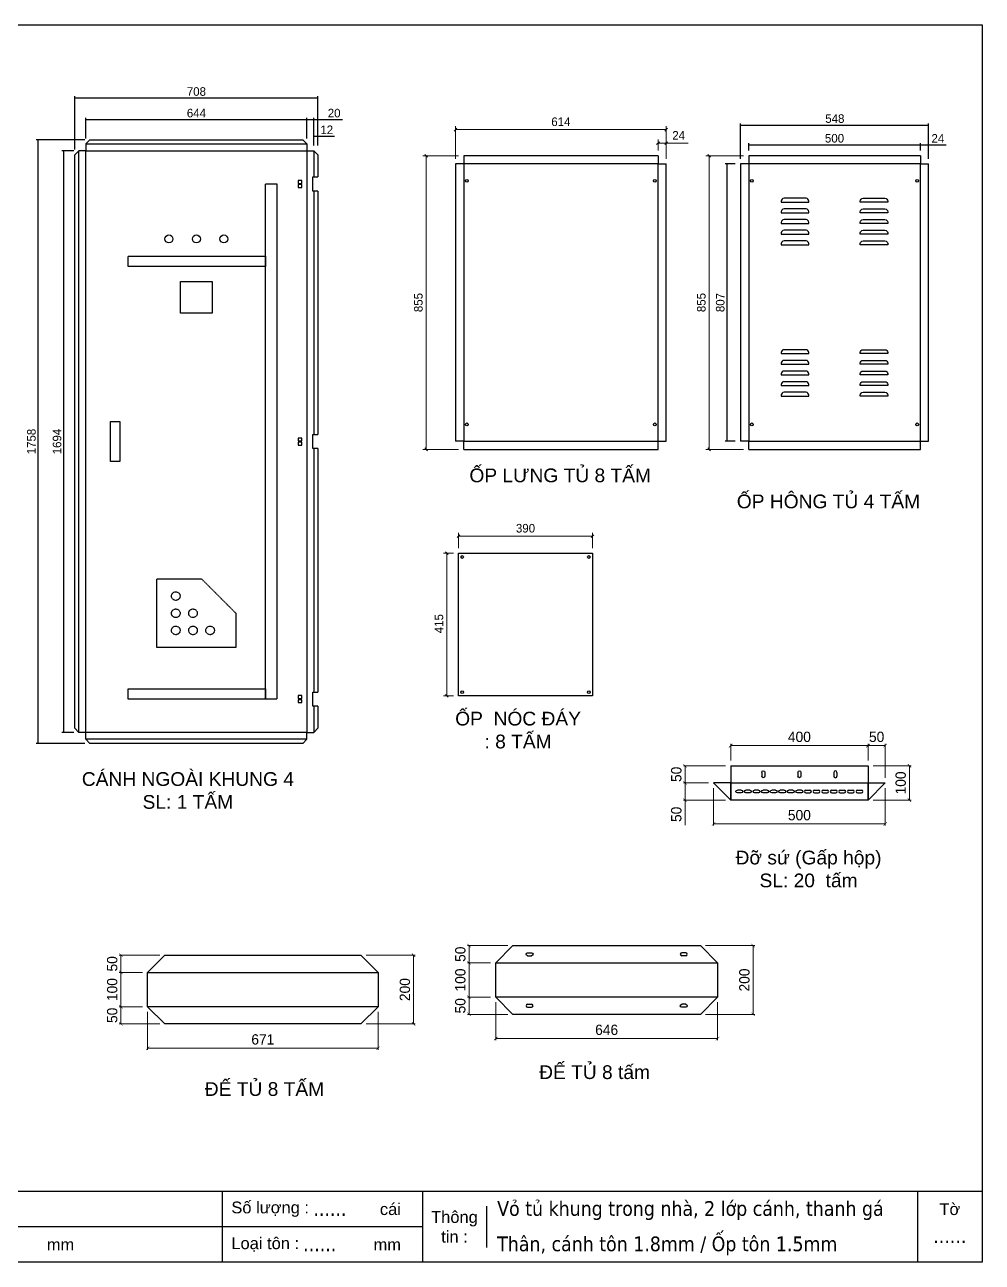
# Model space of a CAD drawing. Header units: millimetres. Extents: x 0 to 5097, y 0 to 3604.
# Drawn here: x 2308 to 5097, y 0 to 3604 of the extents above; entities that cross this region are included whole.
import ezdxf
from ezdxf.enums import TextEntityAlignment as Align

# ---------------------------------------------------------------- set-up
doc = ezdxf.new("R2010")
doc.units = ezdxf.units.MM
doc.linetypes.add('DASHED', pattern=[0.75, 0.5, -0.25])
doc.layers.add('DIM', color=253, linetype='Continuous')
doc.styles.add('Arial', font='arial.ttf')
doc.styles.add('Tahoma (Input Text)', font='tahoma.ttf')
doc.dimstyles.new('An-1', dxfattribs={"dimtxt": 25, "dimasz": 3, "dimexe": 5, "dimexo": 15, "dimgap": 6, "dimtad": 1, "dimdec": 0, "dimtxsty": 'Standard', "dimblk": 'ARCHTICK', "dimcen": 10, "dimclrd": 5, "dimclre": 5, "dimclrt": 3, "dimazin": 3, "dimtfac": 1, "dimtdec": 0, "dimtmove": 0, "dimatfit": 3, "dimldrblk": 'ARCHTICK', "dimlwd": -1, "dimlwe": -1})
doc.dimstyles.new('BIG', dxfattribs={"dimtxt": 30, "dimasz": 10, "dimexe": 5, "dimexo": 15, "dimgap": 10, "dimtad": 1, "dimdec": 0, "dimtxsty": 'Standard', "dimblk": 'ARCHTICK', "dimcen": 10, "dimclrd": 5, "dimclre": 5, "dimclrt": 3, "dimazin": 3, "dimtfac": 1, "dimtdec": 0, "dimtmove": 0, "dimatfit": 3, "dimldrblk": 'ARCHTICK', "dimlwd": 9, "dimlwe": 9})
doc.dimstyles.new('Dim-25', dxfattribs={"dimtxt": 25, "dimasz": 8, "dimexe": 10, "dimexo": 15, "dimgap": 10, "dimtad": 1, "dimdec": 0, "dimtxsty": 'Standard', "dimblk": 'OBLIQUE', "dimcen": 10, "dimclrd": 5, "dimclre": 5, "dimclrt": 3, "dimazin": 3, "dimtfac": 1, "dimtdec": 0, "dimtmove": 0, "dimatfit": 3, "dimldrblk": 'OBLIQUE', "dimlwd": 9, "dimlwe": 9})

# ---------------------------------------------------------------- blocks, each defined once
blk = doc.blocks.new('*D7')
at = {"color": 0, "const_width": 0.45}
for points in [[(2455.2, 3391.8), (2452.2, 3388.8)], [(3160.2, 3388.8), (3163.2, 3391.8)]]:
    blk.add_lwpolyline(points, dxfattribs=at)
at = {"layer": 'Defpoints', "color": 0, "transparency": 16777216}
for p in [(3161.7, 3390.3), (2453.7, 3224.9), (3161.7, 3236.9)]:
    blk.add_point(p, dxfattribs=at)
at = {"layer": 'DIM', "color": 5, "transparency": 16777216}
for p, q in [((2453.7, 3239.9), (2453.7, 3395.3)), ((2453.7, 3390.3), (3161.7, 3390.3)), ((3161.7, 3251.9), (3161.7, 3395.3))]:
    blk.add_line(p, q, dxfattribs=at)
at = {"layer": 'DIM', "color": 3, "transparency": 16777216, "insert": (2807.7, 3409), "char_height": 25, "attachment_point": 5}
blk.add_mtext('708', dxfattribs=at)
blk = doc.blocks.new('_ArchTick')
at = {"color": 0, "const_width": 0.15}
blk.add_lwpolyline([(-0.5, -0.5), (0.5, 0.5)], dxfattribs=at)
blk = doc.blocks.new('*D8')
at = {"color": 0, "const_width": 0.45}
for points in [[(2347.5, 3267.4), (2344.5, 3270.4)], [(2344.5, 1512.4), (2347.5, 1509.4)]]:
    blk.add_lwpolyline(points, dxfattribs=at)
at = {"layer": 'Defpoints', "color": 0, "transparency": 16777216}
for p in [(2497.7, 3268.9), (2346, 1510.9), (2497.7, 1510.9)]:
    blk.add_point(p, dxfattribs=at)
at = {"layer": 'DIM', "color": 5, "transparency": 16777216}
for p, q in [((2482.7, 3268.9), (2341, 3268.9)), ((2346, 3268.9), (2346, 1510.9)), ((2482.7, 1510.9), (2341, 1510.9))]:
    blk.add_line(p, q, dxfattribs=at)
at = {"layer": 'DIM', "color": 3, "transparency": 16777216, "insert": (2327.2, 2389.9), "char_height": 25, "attachment_point": 5, "rotation": 90}
blk.add_mtext('1758', dxfattribs=at)
blk = doc.blocks.new('*D9')
at = {"color": 0, "const_width": 0.45}
for points in [[(2487.2, 3328.9), (2484.2, 3325.9)], [(3128.2, 3325.9), (3131.2, 3328.9)]]:
    blk.add_lwpolyline(points, dxfattribs=at)
at = {"layer": 'Defpoints', "color": 0, "transparency": 16777216}
for p in [(3129.7, 3327.4), (2485.7, 3256.9), (3129.7, 3256.9)]:
    blk.add_point(p, dxfattribs=at)
at = {"layer": 'DIM', "color": 5, "transparency": 16777216}
for p, q in [((2485.7, 3271.9), (2485.7, 3332.4)), ((2485.7, 3327.4), (3129.7, 3327.4)), ((3129.7, 3271.9), (3129.7, 3332.4))]:
    blk.add_line(p, q, dxfattribs=at)
at = {"layer": 'DIM', "color": 3, "transparency": 16777216, "insert": (2807.7, 3346.2), "char_height": 25, "attachment_point": 5}
blk.add_mtext('644', dxfattribs=at)
blk = doc.blocks.new('*D10')
at = {"color": 0, "const_width": 0.45}
for points in [[(2422.1, 3235.4), (2419.1, 3238.4)], [(2419.1, 1544.4), (2422.1, 1541.4)]]:
    blk.add_lwpolyline(points, dxfattribs=at)
at = {"layer": 'Defpoints', "color": 0, "transparency": 16777216}
for p in [(2465.7, 3236.9), (2420.6, 1542.9), (2465.7, 1542.9)]:
    blk.add_point(p, dxfattribs=at)
at = {"layer": 'DIM', "color": 5, "transparency": 16777216}
for p, q in [((2450.7, 3236.9), (2415.6, 3236.9)), ((2420.6, 3236.9), (2420.6, 1542.9)), ((2450.7, 1542.9), (2415.6, 1542.9))]:
    blk.add_line(p, q, dxfattribs=at)
at = {"layer": 'DIM', "color": 3, "transparency": 16777216, "insert": (2401.9, 2389.9), "char_height": 25, "attachment_point": 5, "rotation": 90}
blk.add_mtext('1694', dxfattribs=at)
blk = doc.blocks.new('*D11')
at = {"color": 0, "const_width": 0.45}
for points in [[(3131.2, 3328.9), (3128.2, 3325.9)], [(3148.2, 3325.9), (3151.2, 3328.9)]]:
    blk.add_lwpolyline(points, dxfattribs=at)
at = {"layer": 'Defpoints', "color": 0, "transparency": 16777216}
for p in [(3149.7, 3327.4), (3129.7, 3256.9), (3149.7, 3236.9)]:
    blk.add_point(p, dxfattribs=at)
at = {"layer": 'DIM', "color": 5, "transparency": 16777216}
for p, q in [((3129.7, 3271.9), (3129.7, 3332.4)), ((3129.7, 3327.4), (3149.7, 3327.4)), ((3149.7, 3251.9), (3149.7, 3332.4)), ((3149.7, 3327.4), (3233, 3327.4))]:
    blk.add_line(p, q, dxfattribs=at)
at = {"layer": 'DIM', "color": 3, "transparency": 16777216, "insert": (3208.9, 3346.2), "char_height": 25, "attachment_point": 5}
blk.add_mtext('20', dxfattribs=at)
blk = doc.blocks.new('*D12')
at = {"color": 0, "const_width": 0.45}
for points in [[(3151.2, 3280.5), (3148.2, 3277.5)], [(3160.2, 3277.5), (3163.2, 3280.5)]]:
    blk.add_lwpolyline(points, dxfattribs=at)
at = {"layer": 'Defpoints', "color": 0, "transparency": 16777216}
for p in [(3161.7, 3279), (3149.7, 3236.9), (3161.7, 3236.9)]:
    blk.add_point(p, dxfattribs=at)
at = {"layer": 'DIM', "color": 5, "transparency": 16777216}
for p, q in [((3149.7, 3251.9), (3149.7, 3284)), ((3161.7, 3251.9), (3161.7, 3284)), ((3149.7, 3279), (3161.7, 3279)), ((3161.7, 3279), (3209.9, 3279))]:
    blk.add_line(p, q, dxfattribs=at)
at = {"layer": 'DIM', "color": 3, "transparency": 16777216, "insert": (3187.3, 3297.6), "char_height": 25, "attachment_point": 5}
blk.add_mtext('12', dxfattribs=at)
blk = doc.blocks.new('khungtenAsean2')
at = {"color": 7}
for p, q in [((2970, -1980), (0, -1980)), ((1680, -1980), (1680, -2100)), ((2020, -1980), (2020, -2100)), ((2860, -1980), (2860, -2100)), ((2128.3, -2005), (2128.3, -2075)), ((2020, -2040), (0, -2040))]:
    blk.add_line(p, q, dxfattribs=at)
blk.add_lwpolyline([(0, 0), (2970, 0), (2970, -2100), (0, -2100)], close=True, dxfattribs=at)
at = {"color": 2, "char_height": 20, "style": 'Arial'}
for s, insert, width, attachment_point in [('  Số lượng :', (1680, -2010), 917.634, 4), ('cái', (1947.6, -2010), 917.634, 4), ('Thông\\Ptin :', (2074.2, -2040), 108.311, 5), ('Tờ', (2915, -2010), 110, 5), ('  Loại tôn :', (1680, -2070), 917.634, 4), ('mm', (1382.3, -2070), 917.634, 4), ('mm', (1936.9, -2070), 917.634, 4)]:
    blk.add_mtext(s, dxfattribs=dict(at, insert=insert, width=width, attachment_point=attachment_point))
at = {"color": 1, "style": 'Tahoma (Input Text)', "flags": 8}
for tag, p in [('#03', (506.6, -2019.3)), ('#01', (137.1, -2021.3)), ('#05', (1106.6, -2021.3)), ('#07', (1834.7, -2021.3)), ('#09', (2146.7, -2021.3)), ('#02', (98.5, -2081.3)), ('#04', (486.1, -2081.3)), ('#06', (1065.3, -2081.3)), ('#08', (1817.4, -2081.3)), ('#10', (2146.7, -2081.3))]:
    blk.add_attdef(tag, p, '', height=25, dxfattribs=at)
blk.add_attdef('#11', text='', height=25, dxfattribs=at).set_placement((2915, -2067.3), align=Align.CENTER)
blk = doc.blocks.new('A$C01EB0BB3')
at = {"color": 7, "linetype": 'DASHED', "ltscale": 3}
for p, q in [((0, 0), (0, 200)), ((0, 200), (130, 200)), ((230, 100), (130, 200)), ((230, 100), (230, 0)), ((230, 0), (0, 0))]:
    blk.add_line(p, q, dxfattribs=at)
for centre in [(55, 150), (55, 100), (105, 100), (55, 50), (105, 50), (155, 50)]:
    blk.add_circle(centre, 12.5, dxfattribs=at)
blk = doc.blocks.new('*D35')
at = {"color": 0, "const_width": 1.5}
for points in [[(4434.1, 916.9), (4424.1, 926.9)], [(4424.1, 726.9), (4434.1, 716.9)]]:
    blk.add_lwpolyline(points, dxfattribs=at)
at = {"layer": 'Defpoints', "color": 0, "transparency": 16777216}
for p in [(4275.6, 921.9), (4275.6, 721.9), (4429.1, 721.9)]:
    blk.add_point(p, dxfattribs=at)
at = {"layer": 'DIM', "color": 5, "lineweight": 9, "transparency": 16777216}
for p, q in [((4290.6, 921.9), (4434.1, 921.9)), ((4429.1, 921.9), (4429.1, 721.9)), ((4290.6, 721.9), (4434.1, 721.9))]:
    blk.add_line(p, q, dxfattribs=at)
at = {"layer": 'DIM', "color": 3, "transparency": 16777216, "insert": (4403.8, 821.9), "char_height": 30, "attachment_point": 5, "rotation": 90}
blk.add_mtext('200', dxfattribs=at)
blk = doc.blocks.new('*D36')
at = {"color": 0, "const_width": 1.5}
for points in [[(3606.8, 866.9), (3596.8, 876.9)], [(3596.8, 776.9), (3606.8, 766.9)]]:
    blk.add_lwpolyline(points, dxfattribs=at)
at = {"layer": 'Defpoints', "color": 0, "transparency": 16777216}
for p in [(3679.6, 871.9), (3601.8, 771.9), (3679.6, 771.9)]:
    blk.add_point(p, dxfattribs=at)
at = {"layer": 'DIM', "color": 5, "lineweight": 9, "transparency": 16777216}
for p, q in [((3664.6, 871.9), (3596.8, 871.9)), ((3601.8, 871.9), (3601.8, 771.9)), ((3664.6, 771.9), (3596.8, 771.9))]:
    blk.add_line(p, q, dxfattribs=at)
at = {"layer": 'DIM', "color": 3, "transparency": 16777216, "insert": (3576.5, 821.9), "char_height": 30, "attachment_point": 5, "rotation": 90}
blk.add_mtext('100', dxfattribs=at)
blk = doc.blocks.new('*D37')
at = {"color": 0, "const_width": 1.5}
for points in [[(3606.8, 766.9), (3596.8, 776.9)], [(3596.8, 726.9), (3606.8, 716.9)]]:
    blk.add_lwpolyline(points, dxfattribs=at)
at = {"layer": 'Defpoints', "color": 0, "transparency": 16777216}
for p in [(3679.6, 771.9), (3601.8, 721.9), (3729.6, 721.9)]:
    blk.add_point(p, dxfattribs=at)
at = {"layer": 'DIM', "color": 5, "lineweight": 9, "transparency": 16777216}
for p, q in [((3664.6, 771.9), (3596.8, 771.9)), ((3601.8, 771.9), (3601.8, 721.9)), ((3714.6, 721.9), (3596.8, 721.9))]:
    blk.add_line(p, q, dxfattribs=at)
at = {"layer": 'DIM', "color": 3, "transparency": 16777216, "insert": (3576.5, 746.9), "char_height": 30, "attachment_point": 5, "rotation": 90}
blk.add_mtext('50', dxfattribs=at)
blk = doc.blocks.new('*D38')
at = {"color": 0, "const_width": 1.5}
for points in [[(3606.8, 916.9), (3596.8, 926.9)], [(3596.8, 876.9), (3606.8, 866.9)]]:
    blk.add_lwpolyline(points, dxfattribs=at)
at = {"layer": 'Defpoints', "color": 0, "transparency": 16777216}
for p in [(3601.8, 921.9), (3729.6, 921.9), (3679.6, 871.9)]:
    blk.add_point(p, dxfattribs=at)
at = {"layer": 'DIM', "color": 5, "lineweight": 9, "transparency": 16777216}
for p, q in [((3714.6, 921.9), (3596.8, 921.9)), ((3601.8, 871.9), (3601.8, 921.9)), ((3664.6, 871.9), (3596.8, 871.9))]:
    blk.add_line(p, q, dxfattribs=at)
at = {"layer": 'DIM', "color": 3, "transparency": 16777216, "insert": (3576.5, 896.9), "char_height": 30, "attachment_point": 5, "rotation": 90}
blk.add_mtext('50', dxfattribs=at)
blk = doc.blocks.new('*D39')
at = {"color": 0, "const_width": 1.5}
for points in [[(3684.6, 656.4), (3674.6, 646.4)], [(4320.6, 646.4), (4330.6, 656.4)]]:
    blk.add_lwpolyline(points, dxfattribs=at)
at = {"layer": 'Defpoints', "color": 0, "transparency": 16777216}
for p in [(3679.6, 771.9), (4325.6, 771.9), (4325.6, 651.4)]:
    blk.add_point(p, dxfattribs=at)
at = {"layer": 'DIM', "color": 5, "lineweight": 9, "transparency": 16777216}
for p, q in [((3679.6, 756.9), (3679.6, 646.4)), ((4325.6, 756.9), (4325.6, 646.4)), ((3679.6, 651.4), (4325.6, 651.4))]:
    blk.add_line(p, q, dxfattribs=at)
at = {"layer": 'DIM', "color": 3, "transparency": 16777216, "insert": (4002.6, 676.7), "char_height": 30, "attachment_point": 5}
blk.add_mtext('646', dxfattribs=at)
blk = doc.blocks.new('*D40')
at = {"color": 0, "const_width": 1.5}
for points in [[(3445.3, 889), (3435.3, 899)], [(3435.3, 699), (3445.3, 689)]]:
    blk.add_lwpolyline(points, dxfattribs=at)
at = {"layer": 'Defpoints', "color": 0, "transparency": 16777216}
for p in [(3286.7, 894), (3286.7, 694), (3440.3, 694)]:
    blk.add_point(p, dxfattribs=at)
at = {"layer": 'DIM', "color": 5, "lineweight": 9, "transparency": 16777216}
for p, q in [((3301.7, 894), (3445.3, 894)), ((3440.3, 894), (3440.3, 694)), ((3301.7, 694), (3445.3, 694))]:
    blk.add_line(p, q, dxfattribs=at)
at = {"layer": 'DIM', "color": 3, "transparency": 16777216, "insert": (3415, 794), "char_height": 30, "attachment_point": 5, "rotation": 90}
blk.add_mtext('200', dxfattribs=at)
blk = doc.blocks.new('*D41')
at = {"color": 0, "const_width": 1.5}
for points in [[(2593, 839), (2583, 849)], [(2583, 749), (2593, 739)]]:
    blk.add_lwpolyline(points, dxfattribs=at)
at = {"layer": 'Defpoints', "color": 0, "transparency": 16777216}
for p in [(2665.7, 844), (2588, 744), (2665.7, 744)]:
    blk.add_point(p, dxfattribs=at)
at = {"layer": 'DIM', "color": 5, "lineweight": 9, "transparency": 16777216}
for p, q in [((2650.7, 844), (2583, 844)), ((2588, 844), (2588, 744)), ((2650.7, 744), (2583, 744))]:
    blk.add_line(p, q, dxfattribs=at)
at = {"layer": 'DIM', "color": 3, "transparency": 16777216, "insert": (2562.6, 794), "char_height": 30, "attachment_point": 5, "rotation": 90}
blk.add_mtext('100', dxfattribs=at)
blk = doc.blocks.new('*D42')
at = {"color": 0, "const_width": 1.5}
for points in [[(2593, 739), (2583, 749)], [(2583, 699), (2593, 689)]]:
    blk.add_lwpolyline(points, dxfattribs=at)
at = {"layer": 'Defpoints', "color": 0, "transparency": 16777216}
for p in [(2665.7, 744), (2588, 694), (2715.7, 694)]:
    blk.add_point(p, dxfattribs=at)
at = {"layer": 'DIM', "color": 5, "lineweight": 9, "transparency": 16777216}
for p, q in [((2650.7, 744), (2583, 744)), ((2588, 744), (2588, 694)), ((2700.7, 694), (2583, 694))]:
    blk.add_line(p, q, dxfattribs=at)
at = {"layer": 'DIM', "color": 3, "transparency": 16777216, "insert": (2562.6, 719), "char_height": 30, "attachment_point": 5, "rotation": 90}
blk.add_mtext('50', dxfattribs=at)
blk = doc.blocks.new('*D43')
at = {"color": 0, "const_width": 1.5}
for points in [[(2593, 889), (2583, 899)], [(2583, 849), (2593, 839)]]:
    blk.add_lwpolyline(points, dxfattribs=at)
at = {"layer": 'Defpoints', "color": 0, "transparency": 16777216}
for p in [(2588, 894), (2715.7, 894), (2665.7, 844)]:
    blk.add_point(p, dxfattribs=at)
at = {"layer": 'DIM', "color": 5, "lineweight": 9, "transparency": 16777216}
for p, q in [((2700.7, 894), (2583, 894)), ((2588, 844), (2588, 894)), ((2650.7, 844), (2583, 844))]:
    blk.add_line(p, q, dxfattribs=at)
at = {"layer": 'DIM', "color": 3, "transparency": 16777216, "insert": (2562.6, 869), "char_height": 30, "attachment_point": 5, "rotation": 90}
blk.add_mtext('50', dxfattribs=at)
blk = doc.blocks.new('*D44')
at = {"color": 0, "const_width": 1.5}
for points in [[(2670.7, 628.4), (2660.7, 618.4)], [(3331.7, 618.4), (3341.7, 628.4)]]:
    blk.add_lwpolyline(points, dxfattribs=at)
at = {"layer": 'Defpoints', "color": 0, "transparency": 16777216}
for p in [(2665.7, 744), (3336.7, 744), (3336.7, 623.4)]:
    blk.add_point(p, dxfattribs=at)
at = {"layer": 'DIM', "color": 5, "lineweight": 9, "transparency": 16777216}
for p, q in [((2665.7, 729), (2665.7, 618.4)), ((3336.7, 729), (3336.7, 618.4)), ((2665.7, 623.4), (3336.7, 623.4))]:
    blk.add_line(p, q, dxfattribs=at)
at = {"layer": 'DIM', "color": 3, "transparency": 16777216, "insert": (3001.2, 648.7), "char_height": 30, "attachment_point": 5}
blk.add_mtext('671', dxfattribs=at)
blk = doc.blocks.new('A$C143B6121')
at = {"color": 2}
for p, q in [((3.2, 8.5), (14.7, 8.5)), ((3.2, 0), (14.7, 0))]:
    blk.add_line(p, q, dxfattribs=at)
for centre, start, end in [((3.2, 4.3), 90, 270), ((14.7, 4.3), 270, 90)]:
    blk.add_arc(centre, 4.25, start, end, dxfattribs=at)
blk = doc.blocks.new('*D45')
at = {"color": 0, "linetype": 'ByBlock', "lineweight": -2}
for p, q in [((3566.2, 3302.1), (3558.2, 3294.1)), ((4172.2, 3294.1), (4180.2, 3302.1))]:
    blk.add_line(p, q, dxfattribs=at)
at = {"layer": 'Defpoints', "color": 0, "transparency": 16777216}
for p in [(4176.2, 3298.1), (3562.2, 3198.2), (4176.2, 3198.2)]:
    blk.add_point(p, dxfattribs=at)
at = {"layer": 'DIM', "color": 5, "lineweight": 9, "transparency": 16777216}
for p, q in [((3562.2, 3213.2), (3562.2, 3308.1)), ((3562.2, 3298.1), (4176.2, 3298.1)), ((4176.2, 3213.2), (4176.2, 3308.1))]:
    blk.add_line(p, q, dxfattribs=at)
at = {"layer": 'DIM', "color": 3, "transparency": 16777216, "insert": (3869.2, 3320.9), "char_height": 25, "attachment_point": 5}
blk.add_mtext('614', dxfattribs=at)
blk = doc.blocks.new('_Oblique')
at = {"color": 0, "linetype": 'ByBlock', "lineweight": -2}
blk.add_line((-0.5, -0.5), (0.5, 0.5), dxfattribs=at)
blk = doc.blocks.new('*D46')
at = {"color": 0, "linetype": 'ByBlock', "lineweight": -2}
for p, q in [((3480.9, 3218.2), (3472.9, 3226.2)), ((3472.9, 2371.2), (3480.9, 2363.2))]:
    blk.add_line(p, q, dxfattribs=at)
at = {"layer": 'Defpoints', "color": 0, "transparency": 16777216}
for p in [(3586.2, 3222.2), (3476.9, 2367.2), (3586.2, 2367.2)]:
    blk.add_point(p, dxfattribs=at)
at = {"layer": 'DIM', "color": 5, "lineweight": 9, "transparency": 16777216}
for p, q in [((3571.2, 3222.2), (3466.9, 3222.2)), ((3476.9, 3222.2), (3476.9, 2367.2)), ((3571.2, 2367.2), (3466.9, 2367.2))]:
    blk.add_line(p, q, dxfattribs=at)
at = {"layer": 'DIM', "color": 3, "transparency": 16777216, "insert": (3454.2, 2794.7), "char_height": 25, "attachment_point": 5, "rotation": 90}
blk.add_mtext('855', dxfattribs=at)
blk = doc.blocks.new('*D47')
at = {"color": 0, "linetype": 'ByBlock', "lineweight": -2}
for p, q in [((4156.2, 3263), (4148.2, 3255)), ((4172.2, 3255), (4180.2, 3263))]:
    blk.add_line(p, q, dxfattribs=at)
at = {"layer": 'Defpoints', "color": 0, "transparency": 16777216}
for p in [(4176.2, 3259), (4152.2, 3222.2), (4176.2, 3198.2)]:
    blk.add_point(p, dxfattribs=at)
at = {"layer": 'DIM', "color": 5, "lineweight": 9, "transparency": 16777216}
for p, q in [((4152.2, 3237.2), (4152.2, 3269)), ((4152.2, 3259), (4176.2, 3259)), ((4176.2, 3213.2), (4176.2, 3269)), ((4176.2, 3259), (4240.4, 3259))]:
    blk.add_line(p, q, dxfattribs=at)
at = {"layer": 'DIM', "color": 3, "transparency": 16777216, "insert": (4212.3, 3281.5), "char_height": 25, "attachment_point": 5}
blk.add_mtext('24', dxfattribs=at)
blk = doc.blocks.new('*D48')
at = {"color": 0, "const_width": 0.45}
for points in [[(4393.7, 3313), (4390.7, 3310)], [(4938.7, 3310), (4941.7, 3313)]]:
    blk.add_lwpolyline(points, dxfattribs=at)
at = {"layer": 'Defpoints', "color": 0, "transparency": 16777216}
for p in [(4940.2, 3311.5), (4392.2, 3198.2), (4940.2, 3198.2)]:
    blk.add_point(p, dxfattribs=at)
at = {"layer": 'DIM', "color": 5, "transparency": 16777216}
for p, q in [((4392.2, 3213.2), (4392.2, 3316.5)), ((4940.2, 3213.2), (4940.2, 3316.5)), ((4392.2, 3311.5), (4940.2, 3311.5))]:
    blk.add_line(p, q, dxfattribs=at)
at = {"layer": 'DIM', "color": 3, "transparency": 16777216, "insert": (4667.2, 3330.2), "char_height": 25, "attachment_point": 5}
blk.add_mtext('548', dxfattribs=at)
blk = doc.blocks.new('*D49')
at = {"color": 0, "const_width": 0.45}
for points in [[(4417.7, 3255.6), (4414.7, 3252.6)], [(4914.7, 3252.6), (4917.7, 3255.6)]]:
    blk.add_lwpolyline(points, dxfattribs=at)
at = {"layer": 'Defpoints', "color": 0, "transparency": 16777216}
for p in [(4916.2, 3254.1), (4416.2, 3222.2), (4916.2, 3222.2)]:
    blk.add_point(p, dxfattribs=at)
at = {"layer": 'DIM', "color": 5, "transparency": 16777216}
for p, q in [((4416.2, 3237.2), (4416.2, 3259.1)), ((4416.2, 3254.1), (4916.2, 3254.1)), ((4916.2, 3237.2), (4916.2, 3259.1))]:
    blk.add_line(p, q, dxfattribs=at)
at = {"layer": 'DIM', "color": 3, "transparency": 16777216, "insert": (4666.2, 3272.9), "char_height": 25, "attachment_point": 5}
blk.add_mtext('500', dxfattribs=at)
blk = doc.blocks.new('*D50')
at = {"color": 0, "const_width": 0.45}
for points in [[(4353.8, 3196.7), (4350.8, 3199.7)], [(4350.8, 2392.7), (4353.8, 2389.7)]]:
    blk.add_lwpolyline(points, dxfattribs=at)
at = {"layer": 'Defpoints', "color": 0, "transparency": 16777216}
for p in [(4392.2, 3198.2), (4352.3, 2391.2), (4392.2, 2391.2)]:
    blk.add_point(p, dxfattribs=at)
at = {"layer": 'DIM', "color": 5, "transparency": 16777216}
for p, q in [((4377.2, 3198.2), (4347.3, 3198.2)), ((4352.3, 3198.2), (4352.3, 2391.2)), ((4377.2, 2391.2), (4347.3, 2391.2))]:
    blk.add_line(p, q, dxfattribs=at)
at = {"layer": 'DIM', "color": 3, "transparency": 16777216, "insert": (4333.5, 2794.7), "char_height": 25, "attachment_point": 5, "rotation": 90}
blk.add_mtext('807', dxfattribs=at)
blk = doc.blocks.new('*D51')
at = {"color": 0, "const_width": 0.45}
for points in [[(4917.7, 3255.6), (4914.7, 3252.6)], [(4938.7, 3252.6), (4941.7, 3255.6)]]:
    blk.add_lwpolyline(points, dxfattribs=at)
at = {"layer": 'Defpoints', "color": 0, "transparency": 16777216}
for p in [(4940.2, 3254.1), (4916.2, 3222.2), (4940.2, 3198.2)]:
    blk.add_point(p, dxfattribs=at)
at = {"layer": 'DIM', "color": 5, "transparency": 16777216}
for p, q in [((4916.2, 3237.2), (4916.2, 3259.1)), ((4916.2, 3254.1), (4940.2, 3254.1)), ((4940.2, 3213.2), (4940.2, 3259.1)), ((4940.2, 3254.1), (4991.3, 3254.1))]:
    blk.add_line(p, q, dxfattribs=at)
at = {"layer": 'DIM', "color": 3, "transparency": 16777216, "insert": (4967.3, 3272.7), "char_height": 25, "attachment_point": 5}
blk.add_mtext('24', dxfattribs=at)
blk = doc.blocks.new('*D52')
at = {"color": 0, "linetype": 'ByBlock', "lineweight": -2}
for p, q in [((4305.2, 3218.2), (4297.2, 3226.2)), ((4297.2, 2371.2), (4305.2, 2363.2))]:
    blk.add_line(p, q, dxfattribs=at)
at = {"layer": 'Defpoints', "color": 0, "transparency": 16777216}
for p in [(4416.2, 3222.2), (4301.2, 2367.2), (4416.2, 2367.2)]:
    blk.add_point(p, dxfattribs=at)
at = {"layer": 'DIM', "color": 5, "lineweight": 9, "transparency": 16777216}
for p, q in [((4401.2, 3222.2), (4291.2, 3222.2)), ((4301.2, 3222.2), (4301.2, 2367.2)), ((4401.2, 2367.2), (4291.2, 2367.2))]:
    blk.add_line(p, q, dxfattribs=at)
at = {"layer": 'DIM', "color": 3, "transparency": 16777216, "insert": (4278.4, 2794.7), "char_height": 25, "attachment_point": 5, "rotation": 90}
blk.add_mtext('855', dxfattribs=at)
blk = doc.blocks.new('*D53')
at = {"color": 0, "linetype": 'ByBlock', "lineweight": -2}
for p, q in [((3575.2, 2118.5), (3567.2, 2110.5)), ((3957.2, 2110.5), (3965.2, 2118.5))]:
    blk.add_line(p, q, dxfattribs=at)
at = {"layer": 'Defpoints', "color": 0, "transparency": 16777216}
for p in [(3961.2, 2114.5), (3571.2, 2064.5), (3961.2, 2064.5)]:
    blk.add_point(p, dxfattribs=at)
at = {"layer": 'DIM', "color": 5, "lineweight": 9, "transparency": 16777216}
for p, q in [((3571.2, 2079.5), (3571.2, 2124.5)), ((3571.2, 2114.5), (3961.2, 2114.5)), ((3961.2, 2079.5), (3961.2, 2124.5))]:
    blk.add_line(p, q, dxfattribs=at)
at = {"layer": 'DIM', "color": 3, "transparency": 16777216, "insert": (3766.2, 2137.3), "char_height": 25, "attachment_point": 5}
blk.add_mtext('390', dxfattribs=at)
blk = doc.blocks.new('*D54')
at = {"color": 0, "linetype": 'ByBlock', "lineweight": -2}
for p, q in [((3540.9, 2060.5), (3532.9, 2068.5)), ((3532.9, 1653.5), (3540.9, 1645.5))]:
    blk.add_line(p, q, dxfattribs=at)
at = {"layer": 'Defpoints', "color": 0, "transparency": 16777216}
for p in [(3571.2, 2064.5), (3536.9, 1649.5), (3571.2, 1649.5)]:
    blk.add_point(p, dxfattribs=at)
at = {"layer": 'DIM', "color": 5, "lineweight": 9, "transparency": 16777216}
for p, q in [((3556.2, 2064.5), (3526.9, 2064.5)), ((3536.9, 2064.5), (3536.9, 1649.5)), ((3556.2, 1649.5), (3526.9, 1649.5))]:
    blk.add_line(p, q, dxfattribs=at)
at = {"layer": 'DIM', "color": 3, "transparency": 16777216, "insert": (3514.1, 1859.5), "char_height": 25, "attachment_point": 5, "rotation": 90}
blk.add_mtext('415', dxfattribs=at)
blk = doc.blocks.new('*D55')
at = {"color": 0, "const_width": 1.5}
for points in [[(4889.4, 1440.8), (4879.4, 1450.8)], [(4879.4, 1350.8), (4889.4, 1340.8)]]:
    blk.add_lwpolyline(points, dxfattribs=at)
at = {"layer": 'Defpoints', "color": 0, "transparency": 16777216}
for p in [(4763.9, 1445.8), (4763.9, 1345.8), (4884.4, 1345.8)]:
    blk.add_point(p, dxfattribs=at)
at = {"layer": 'DIM', "color": 5, "lineweight": 9, "transparency": 16777216}
for p, q in [((4778.9, 1445.8), (4889.4, 1445.8)), ((4884.4, 1445.8), (4884.4, 1345.8)), ((4778.9, 1345.8), (4889.4, 1345.8))]:
    blk.add_line(p, q, dxfattribs=at)
at = {"layer": 'DIM', "color": 3, "transparency": 16777216, "insert": (4859.1, 1395.8), "char_height": 30, "attachment_point": 5, "rotation": 90}
blk.add_mtext('100', dxfattribs=at)
blk = doc.blocks.new('*D56')
at = {"color": 0, "const_width": 1.5}
for points in [[(4318.9, 1281.4), (4308.9, 1271.4)], [(4808.9, 1271.4), (4818.9, 1281.4)]]:
    blk.add_lwpolyline(points, dxfattribs=at)
at = {"layer": 'Defpoints', "color": 0, "transparency": 16777216}
for p in [(4313.9, 1395.8), (4813.9, 1395.8), (4813.9, 1276.4)]:
    blk.add_point(p, dxfattribs=at)
at = {"layer": 'DIM', "color": 5, "lineweight": 9, "transparency": 16777216}
for p, q in [((4313.9, 1380.8), (4313.9, 1271.4)), ((4813.9, 1380.8), (4813.9, 1271.4)), ((4313.9, 1276.4), (4813.9, 1276.4))]:
    blk.add_line(p, q, dxfattribs=at)
at = {"layer": 'DIM', "color": 3, "transparency": 16777216, "insert": (4563.9, 1301.8), "char_height": 30, "attachment_point": 5}
blk.add_mtext('500', dxfattribs=at)
blk = doc.blocks.new('*D57')
at = {"color": 0, "const_width": 1.5}
for points in [[(4368.9, 1509.4), (4358.9, 1499.4)], [(4758.9, 1499.4), (4768.9, 1509.4)]]:
    blk.add_lwpolyline(points, dxfattribs=at)
at = {"layer": 'Defpoints', "color": 0, "transparency": 16777216}
for p in [(4763.9, 1504.4), (4363.9, 1445.8), (4763.9, 1445.8)]:
    blk.add_point(p, dxfattribs=at)
at = {"layer": 'DIM', "color": 5, "lineweight": 9, "transparency": 16777216}
for p, q in [((4363.9, 1460.8), (4363.9, 1509.4)), ((4363.9, 1504.4), (4763.9, 1504.4)), ((4763.9, 1460.8), (4763.9, 1509.4))]:
    blk.add_line(p, q, dxfattribs=at)
at = {"layer": 'DIM', "color": 3, "transparency": 16777216, "insert": (4563.9, 1529.8), "char_height": 30, "attachment_point": 5}
blk.add_mtext('400', dxfattribs=at)
blk = doc.blocks.new('*D58')
at = {"color": 0, "const_width": 1.5}
for points in [[(4768.9, 1509.4), (4758.9, 1499.4)], [(4808.9, 1499.4), (4818.9, 1509.4)]]:
    blk.add_lwpolyline(points, dxfattribs=at)
at = {"layer": 'Defpoints', "color": 0, "transparency": 16777216}
for p in [(4763.9, 1504.4), (4763.9, 1445.8), (4813.9, 1395.8)]:
    blk.add_point(p, dxfattribs=at)
at = {"layer": 'DIM', "color": 5, "lineweight": 9, "transparency": 16777216}
for p, q in [((4763.9, 1460.8), (4763.9, 1509.4)), ((4813.9, 1504.4), (4763.9, 1504.4)), ((4813.9, 1410.8), (4813.9, 1509.4))]:
    blk.add_line(p, q, dxfattribs=at)
at = {"layer": 'DIM', "color": 3, "transparency": 16777216, "insert": (4788.9, 1529.8), "char_height": 30, "attachment_point": 5}
blk.add_mtext('50', dxfattribs=at)
blk = doc.blocks.new('*D59')
at = {"color": 0, "const_width": 1.5}
for points in [[(4235.9, 1390.8), (4225.9, 1400.8)], [(4225.9, 1350.8), (4235.9, 1340.8)]]:
    blk.add_lwpolyline(points, dxfattribs=at)
at = {"layer": 'Defpoints', "color": 0, "transparency": 16777216}
for p in [(4230.9, 1395.8), (4313.9, 1395.8), (4363.9, 1345.8)]:
    blk.add_point(p, dxfattribs=at)
at = {"layer": 'DIM', "color": 5, "lineweight": 9, "transparency": 16777216}
for p, q in [((4298.9, 1395.8), (4225.9, 1395.8)), ((4230.9, 1395.8), (4230.9, 1345.8)), ((4348.9, 1345.8), (4225.9, 1345.8)), ((4230.9, 1345.8), (4230.9, 1272.9))]:
    blk.add_line(p, q, dxfattribs=at)
at = {"layer": 'DIM', "color": 3, "transparency": 16777216, "insert": (4205.6, 1304.3), "char_height": 30, "attachment_point": 5, "rotation": 90}
blk.add_mtext('50', dxfattribs=at)
blk = doc.blocks.new('*D60')
at = {"color": 0, "const_width": 1.5}
for points in [[(4235.9, 1440.8), (4225.9, 1450.8)], [(4225.9, 1400.8), (4235.9, 1390.8)]]:
    blk.add_lwpolyline(points, dxfattribs=at)
at = {"layer": 'Defpoints', "color": 0, "transparency": 16777216}
for p in [(4230.9, 1445.8), (4363.9, 1445.8), (4313.9, 1395.8)]:
    blk.add_point(p, dxfattribs=at)
at = {"layer": 'DIM', "color": 5, "lineweight": 9, "transparency": 16777216}
for p, q in [((4348.9, 1445.8), (4225.9, 1445.8)), ((4230.9, 1395.8), (4230.9, 1445.8)), ((4298.9, 1395.8), (4225.9, 1395.8))]:
    blk.add_line(p, q, dxfattribs=at)
at = {"layer": 'DIM', "color": 3, "transparency": 16777216, "insert": (4205.6, 1420.8), "char_height": 30, "attachment_point": 5, "rotation": 90}
blk.add_mtext('50', dxfattribs=at)

msp = doc.modelspace()

# ---------------------------------------------------------------- linework, layer by layer
at = {"color": 7}
for p, q in [((2485.7, 3256.9), (2497.7, 3268.9)), ((3117.7, 3268.9), (3129.7, 3256.9)), ((2453.7, 3224.9), (2465.7, 3236.9)), ((3149.7, 3236.9), (3161.7, 3224.9)), ((2453.7, 1554.9), (2465.7, 1542.9)), ((3149.7, 1542.9), (3161.7, 1554.9)), ((2485.7, 1522.9), (2497.7, 1510.9)), ((3117.7, 1510.9), (3129.7, 1522.9)), ((4363.9, 1445.8), (4763.9, 1445.8)), ((4363.9, 1445.8), (4363.9, 1345.8)), ((4763.9, 1445.8), (4763.9, 1345.8)), ((4313.9, 1395.8), (4363.9, 1345.8)), ((4363.9, 1395.8), (4763.9, 1395.8)), ((4763.9, 1345.8), (4813.9, 1395.8)), ((4763.9, 1345.8), (4363.9, 1345.8)), ((3729.6, 921.9), (3679.6, 871.9)), ((3729.6, 921.9), (4275.6, 921.9)), ((4275.6, 921.9), (4325.6, 871.9)), ((2665.7, 844), (2715.7, 894)), ((2715.7, 894), (3286.7, 894)), ((3286.7, 894), (3336.7, 844)), ((3679.6, 871.9), (4325.6, 871.9)), ((3679.6, 771.9), (3679.6, 871.9)), ((4325.6, 871.9), (4325.6, 771.9)), ((2665.7, 844), (3336.7, 844)), ((2665.7, 744), (2665.7, 844)), ((3336.7, 844), (3336.7, 744)), ((4325.6, 771.9), (3679.6, 771.9)), ((3679.6, 771.9), (3729.6, 721.9)), ((4325.6, 771.9), (4275.6, 721.9)), ((3336.7, 744), (2665.7, 744)), ((2715.7, 694), (2665.7, 744)), ((3336.7, 744), (3286.7, 694)), ((4275.6, 721.9), (3729.6, 721.9)), ((3286.7, 694), (2715.7, 694))]:
    msp.add_line(p, q, dxfattribs=at)
at = {"color": 2}
for points in [[(2485.7, 3256.9), (2485.7, 3236.9), (2465.7, 3236.9)], [(3129.7, 3256.9), (3129.7, 3236.9), (3149.7, 3236.9)], [(3161.7, 3119.4), (3146.7, 3119.4), (3146.7, 3160.4), (3161.7, 3160.4)], [(3161.7, 2369.4), (3146.7, 2369.4), (3146.7, 2410.4), (3161.7, 2410.4)], [(3161.7, 1619.4), (3146.7, 1619.4), (3146.7, 1660.4), (3161.7, 1660.4)], [(2485.7, 1522.9), (2485.7, 1542.9), (2465.7, 1542.9)], [(3129.7, 1522.9), (3129.7, 1542.9), (3149.7, 1542.9)]]:
    msp.add_lwpolyline(points, dxfattribs=at)
at = {"color": 7}
for points in [[(2485.7, 3256.9), (3129.7, 3256.9)], [(2497.7, 3268.9), (3117.7, 3268.9)], [(2453.7, 1554.9), (2453.7, 3224.9)], [(2465.7, 1542.9), (2465.7, 3236.9)], [(3149.7, 3236.9), (3149.7, 3160.4)], [(3161.7, 3224.9), (3161.7, 3160.4)], [(3586.2, 3222.2), (3586.2, 3198.2), (3562.2, 3198.2)], [(4152.2, 3222.2), (3586.2, 3222.2)], [(4152.2, 3222.2), (4152.2, 3198.2), (4176.2, 3198.2)], [(4416.2, 3222.2), (4416.2, 3198.2), (4392.2, 3198.2)], [(4916.2, 3222.2), (4416.2, 3222.2)], [(4916.2, 3222.2), (4916.2, 3198.2), (4940.2, 3198.2)], [(3562.2, 3198.2), (3562.2, 2391.2)], [(4176.2, 2391.2), (4176.2, 3198.2)], [(4392.2, 3198.2), (4392.2, 2391.2)], [(4940.2, 2391.2), (4940.2, 3198.2)], [(3149.7, 3119.4), (3149.7, 2410.4)], [(3161.7, 3119.4), (3161.7, 2410.4)], [(3586.2, 2367.2), (3586.2, 2391.2), (3562.2, 2391.2)], [(4152.2, 2367.2), (4152.2, 2391.2), (4176.2, 2391.2)], [(4416.2, 2367.2), (4416.2, 2391.2), (4392.2, 2391.2)], [(4916.2, 2367.2), (4916.2, 2391.2), (4940.2, 2391.2)], [(3149.7, 2369.4), (3149.7, 1660.4)], [(3161.7, 2369.4), (3161.7, 1660.4)], [(3586.2, 2367.2), (4152.2, 2367.2)], [(4416.2, 2367.2), (4916.2, 2367.2)], [(3149.7, 1619.4), (3149.7, 1542.9)], [(3161.7, 1619.4), (3161.7, 1554.9)], [(3129.7, 1522.9), (2485.7, 1522.9)], [(3117.7, 1510.9), (2497.7, 1510.9)], [(4363.9, 1345.8), (4363.9, 1395.8), (4313.9, 1395.8)], [(4763.9, 1345.8), (4763.9, 1395.8), (4813.9, 1395.8)]]:
    msp.add_lwpolyline(points, dxfattribs=at)
for points in [[(2485.7, 3236.9), (3129.7, 3236.9), (3129.7, 1542.9), (2485.7, 1542.9)], [(3586.2, 3198.2), (3586.2, 2391.2), (4152.2, 2391.2), (4152.2, 3198.2)], [(4416.2, 2391.2), (4916.2, 2391.2), (4916.2, 3198.2), (4416.2, 3198.2)], [(3571.2, 2064.5), (3961.2, 2064.5), (3961.2, 1649.5), (3571.2, 1649.5)]]:
    msp.add_lwpolyline(points, close=True, dxfattribs=at)
at = {"color": 7, "linetype": 'DASHED', "ltscale": 2}
for points in [[(3009.1, 3139.9), (3042.1, 3139.9), (3042.1, 1639.9), (3009.1, 1639.9)], [(2609.1, 2929.5), (3009.1, 2929.5), (3009.1, 2899.5), (2609.1, 2899.5)], [(2609.1, 1669.9), (3009.1, 1669.9), (3009.1, 1639.9), (2609.1, 1639.9)]]:
    msp.add_lwpolyline(points, close=True, dxfattribs=at)
at = {"color": 2}
for points in [[(3103.7, 3141.7), (3114.7, 3141.7), (3114.7, 3150.2), (3103.7, 3150.2)], [(3103.7, 3129.7), (3114.7, 3129.7), (3114.7, 3138.2), (3103.7, 3138.2)], [(2761.7, 2855.9), (2853.7, 2855.9), (2853.7, 2763.9), (2761.7, 2763.9)], [(2557.7, 2448.4), (2584.7, 2448.4), (2584.7, 2331.4), (2557.7, 2331.4)], [(3103.7, 2391.7), (3114.7, 2391.7), (3114.7, 2400.2), (3103.7, 2400.2)], [(3103.7, 2379.7), (3114.7, 2379.7), (3114.7, 2388.2), (3103.7, 2388.2)], [(3103.7, 1641.7), (3114.7, 1641.7), (3114.7, 1650.2), (3103.7, 1650.2)], [(3103.7, 1629.7), (3114.7, 1629.7), (3114.7, 1638.2), (3103.7, 1638.2)]]:
    msp.add_lwpolyline(points, close=True, dxfattribs=at)
for points in [[(4583.2, 3098.2), (4519.2, 3098.2, 0.414214), (4511.2, 3090.2), (4511.2, 3087.2), (4591.2, 3087.2), (4591.2, 3090.2, 0.414214)], [(4583.2, 3067.2), (4519.2, 3067.2, 0.414214), (4511.2, 3059.2), (4511.2, 3056.2), (4591.2, 3056.2), (4591.2, 3059.2, 0.414214)], [(4749.2, 3098.2), (4813.2, 3098.2, -0.414214), (4821.2, 3090.2), (4821.2, 3087.2), (4741.2, 3087.2), (4741.2, 3090.2, -0.414214)], [(4749.2, 3067.2), (4813.2, 3067.2, -0.414214), (4821.2, 3059.2), (4821.2, 3056.2), (4741.2, 3056.2), (4741.2, 3059.2, -0.414214)], [(4583.2, 3036.2), (4519.2, 3036.2, 0.414214), (4511.2, 3028.2), (4511.2, 3025.2), (4591.2, 3025.2), (4591.2, 3028.2, 0.414214)], [(4749.2, 3036.2), (4813.2, 3036.2, -0.414214), (4821.2, 3028.2), (4821.2, 3025.2), (4741.2, 3025.2), (4741.2, 3028.2, -0.414214)], [(4583.2, 3005.2), (4519.2, 3005.2, 0.414214), (4511.2, 2997.2), (4511.2, 2994.2), (4591.2, 2994.2), (4591.2, 2997.2, 0.414214)], [(4749.2, 3005.2), (4813.2, 3005.2, -0.414214), (4821.2, 2997.2), (4821.2, 2994.2), (4741.2, 2994.2), (4741.2, 2997.2, -0.414214)], [(4583.2, 2974.2), (4519.2, 2974.2, 0.414214), (4511.2, 2966.2), (4511.2, 2963.2), (4591.2, 2963.2), (4591.2, 2966.2, 0.414214)], [(4749.2, 2974.2), (4813.2, 2974.2, -0.414214), (4821.2, 2966.2), (4821.2, 2963.2), (4741.2, 2963.2), (4741.2, 2966.2, -0.414214)], [(4583.2, 2657.2), (4519.2, 2657.2, 0.414214), (4511.2, 2649.2), (4511.2, 2646.2), (4591.2, 2646.2), (4591.2, 2649.2, 0.414214)], [(4749.2, 2657.2), (4813.2, 2657.2, -0.414214), (4821.2, 2649.2), (4821.2, 2646.2), (4741.2, 2646.2), (4741.2, 2649.2, -0.414214)], [(4583.2, 2626.2), (4519.2, 2626.2, 0.414214), (4511.2, 2618.2), (4511.2, 2615.2), (4591.2, 2615.2), (4591.2, 2618.2, 0.414214)], [(4583.2, 2595.2), (4519.2, 2595.2, 0.414214), (4511.2, 2587.2), (4511.2, 2584.2), (4591.2, 2584.2), (4591.2, 2587.2, 0.414214)], [(4749.2, 2626.2), (4813.2, 2626.2, -0.414214), (4821.2, 2618.2), (4821.2, 2615.2), (4741.2, 2615.2), (4741.2, 2618.2, -0.414214)], [(4749.2, 2595.2), (4813.2, 2595.2, -0.414214), (4821.2, 2587.2), (4821.2, 2584.2), (4741.2, 2584.2), (4741.2, 2587.2, -0.414214)], [(4583.2, 2564.2), (4519.2, 2564.2, 0.414214), (4511.2, 2556.2), (4511.2, 2553.2), (4591.2, 2553.2), (4591.2, 2556.2, 0.414214)], [(4749.2, 2564.2), (4813.2, 2564.2, -0.414214), (4821.2, 2556.2), (4821.2, 2553.2), (4741.2, 2553.2), (4741.2, 2556.2, -0.414214)], [(4583.2, 2533.2), (4519.2, 2533.2, 0.414214), (4511.2, 2525.2), (4511.2, 2522.2), (4591.2, 2522.2), (4591.2, 2525.2, 0.414214)], [(4749.2, 2533.2), (4813.2, 2533.2, -0.414214), (4821.2, 2525.2), (4821.2, 2522.2), (4741.2, 2522.2), (4741.2, 2525.2, -0.414214)]]:
    msp.add_lwpolyline(points, format="xyb", close=True, dxfattribs=at)
for centre, radius in [((3595.7, 3149.4), 4), ((4142.7, 3149.4), 4), ((4425.7, 3149.4), 4), ((4906.7, 3149.4), 4), ((2727.7, 2979.9), 11.5), ((2807.7, 2979.9), 11.5), ((2887.7, 2979.9), 11.5), ((3595.7, 2439.9), 4), ((4142.7, 2439.9), 4), ((4425.7, 2439.9), 4), ((4906.7, 2439.9), 4), ((3582, 2053.7), 4), ((3950.5, 2053.7), 4), ((3582, 1660.2), 4), ((3950.5, 1660.2), 4)]:
    msp.add_circle(centre, radius, dxfattribs=at)

# ---------------------------------------------------------------- block references
at = {"color": 7}
ref = msp.add_blockref('khungtenAsean2', (0, 3603.6), dxfattribs=dict(at, xscale=1.716000000000349, yscale=1.716000000000349, zscale=1.716000000000349))
ref.add_attrib('#11', '......', dxfattribs={"color": 1, "height": 42.9, "style": 'Tahoma (Input Text)'}).set_placement((5002.1, 56), align=Align.CENTER)
ref.add_attrib('#09', 'Vỏ tủ khung trong nhà, 2 lớp cánh, thanh gá', (3683.8, 135.1), dxfattribs={"color": 1, "height": 42.9, "style": 'Tahoma (Input Text)'})
ref.add_attrib('#10', 'Thân, cánh tôn 1.8mm / Ốp tôn 1.5mm', (3683.8, 32.1), dxfattribs={"color": 1, "height": 42.9, "style": 'Tahoma (Input Text)'})
ref.add_attrib('#08', '......', (3118.7, 32.1), dxfattribs={"color": 1, "height": 42.9, "style": 'Tahoma (Input Text)'})
ref.add_attrib('#07', '......', (3148.3, 135.1), dxfattribs={"color": 1, "height": 42.9, "style": 'Tahoma (Input Text)'})
for name, p in [('A$C01EB0BB3', (2692.7, 1789.9)), ('A$C143B6121', (4579.9, 1366.5)), ('A$C143B6121', (4604.9, 1366.5)), ('A$C143B6121', (4629.9, 1366.5)), ('A$C143B6121', (4654.9, 1366.5)), ('A$C143B6121', (4679.9, 1366.5)), ('A$C143B6121', (4704.9, 1366.5)), ('A$C143B6121', (4729.9, 1366.5)), ('A$C143B6121', (3769.2, 742.6))]:
    msp.add_blockref(name, p, dxfattribs=at)
at = {"color": 7, "xscale": -1}
for p, rotation in [((4463.2, 1429.8), 90), ((4568.2, 1429.8), 90), ((3769.2, 901.2), 180)]:
    msp.add_blockref('A$C143B6121', p, dxfattribs=dict(at, rotation=rotation))
at = {"color": 7}
for p, rotation in [((4664.6, 1429.8), 270), ((4235.9, 901.2), 180)]:
    msp.add_blockref('A$C143B6121', p, dxfattribs=dict(at, rotation=rotation))
at = {"color": 7, "xscale": -1}
for p in [(4397.9, 1366.5), (4422.9, 1366.5), (4447.9, 1366.5), (4472.9, 1366.5), (4497.9, 1366.5), (4522.9, 1366.5), (4547.9, 1366.5), (4572.9, 1366.5), (4235.9, 742.6)]:
    msp.add_blockref('A$C143B6121', p, dxfattribs=at)

# ---------------------------------------------------------------- texts
at = {"color": 7, "char_height": 40, "attachment_point": 5, "style": 'Arial'}
for s, insert, width in [('ỐP LƯNG TỦ 8 TẤM', (3867.3, 2291.1), 594.894), ('ỐP HÔNG TỦ 4 TẤM', (4648.6, 2215.3), 594.894), ('ỐP  NÓC ĐÁY \\P: 8 TẤM', (3744.6, 1549.4), 594.894), ('CÁNH NGOÀI KHUNG 4\\PSL: 1 TẤM', (2782.9, 1373.5), 846.161), ('\\A1;Đỡ sứ (Gấp hộp)\\PSL: 20  tấm', (4590.6, 1144.9), 837.651), (' ĐẾ TỦ 8 tấm', (3959.6, 553.2), 594.894), ('ĐẾ TỦ 8 TẤM', (3006, 504.1), 594.894)]:
    msp.add_mtext(s, dxfattribs=dict(at, insert=insert, width=width))

# ---------------------------------------------------------------- dimensions: what is measured, and where the dimension line sits
at = {"layer": 'DIM', "color": 2}
for base, p1, p2, picture, middle in [((3161.7, 3390.3), (2453.7, 3224.9), (3161.7, 3236.9), '*D7', (2807.7, 3409)), ((3129.7, 3327.4), (2485.7, 3256.9), (3129.7, 3256.9), '*D9', (2807.7, 3346.2)), ((3161.7, 3279), (3149.7, 3236.9), (3161.7, 3236.9), '*D12', (3187.3, 3297.6))]:
    dim = msp.add_linear_dim(base=base, p1=p1, p2=p2, dimstyle='An-1', dxfattribs=at)
    dim.commit()
    dim.dimension.update_dxf_attribs({"geometry": picture, "text_midpoint": middle})
dim = msp.add_linear_dim(base=(3149.7, 3327.4), p1=(3129.7, 3256.9), p2=(3149.7, 3236.9), dimstyle='An-1', dxfattribs=at)
dim.commit()
dim.dimension.update_dxf_attribs({"geometry": '*D11', "text_midpoint": (3208.9, 3327.4), "dimtype": 160})
at = {"layer": 'DIM', "color": 7}
for base, p1, p2, dimstyle, picture, middle in [((4176.2, 3298.1), (3562.2, 3198.2), (4176.2, 3198.2), 'Dim-25', '*D45', (3869.2, 3320.9)), ((4176.2, 3259), (4152.2, 3222.2), (4176.2, 3198.2), 'Dim-25', '*D47', (4212.3, 3281.5)), ((4916.2, 3254.1), (4416.2, 3222.2), (4916.2, 3222.2), 'An-1', '*D49', (4666.2, 3272.9)), ((4940.2, 3254.1), (4916.2, 3222.2), (4940.2, 3198.2), 'An-1', '*D51', (4967.3, 3272.7)), ((3961.2, 2114.5), (3571.2, 2064.5), (3961.2, 2064.5), 'Dim-25', '*D53', (3766.2, 2137.3)), ((4763.9, 1504.4), (4363.9, 1445.8), (4763.9, 1445.8), 'BIG', '*D57', (4563.9, 1529.8)), ((4813.9, 1276.4), (4313.9, 1395.8), (4813.9, 1395.8), 'BIG', '*D56', (4563.9, 1301.8)), ((4325.6, 651.4), (3679.6, 771.9), (4325.6, 771.9), 'BIG', '*D39', (4002.6, 676.7)), ((3336.7, 623.4), (2665.7, 744), (3336.7, 744), 'BIG', '*D44', (3001.2, 648.7))]:
    dim = msp.add_linear_dim(base=base, p1=p1, p2=p2, dimstyle=dimstyle, dxfattribs=at)
    dim.commit()
    dim.dimension.update_dxf_attribs({"geometry": picture, "text_midpoint": middle})
dim = msp.add_linear_dim(base=(4940.2, 3311.5), p1=(4392.2, 3198.2), p2=(4940.2, 3198.2), dimstyle='An-1', dxfattribs=at)
dim.commit()
dim.dimension.update_dxf_attribs({"geometry": '*D48', "text_midpoint": (4667.2, 3311.5), "dimtype": 160})
at = {"layer": 'DIM', "color": 2}
for base, p1, p2, picture, middle in [((2346, 1510.9), (2497.7, 3268.9), (2497.7, 1510.9), '*D8', (2327.2, 2389.9)), ((2420.6, 1542.9), (2465.7, 3236.9), (2465.7, 1542.9), '*D10', (2401.9, 2389.9))]:
    dim = msp.add_linear_dim(base=base, p1=p1, p2=p2, angle=90, dimstyle='An-1', dxfattribs=at)
    dim.commit()
    dim.dimension.update_dxf_attribs({"geometry": picture, "text_midpoint": middle})
at = {"layer": 'DIM', "color": 7}
for base, p1, p2, dimstyle, picture, middle in [((3476.9, 2367.2), (3586.2, 3222.2), (3586.2, 2367.2), 'Dim-25', '*D46', (3454.2, 2794.7)), ((4301.2, 2367.2), (4416.2, 3222.2), (4416.2, 2367.2), 'Dim-25', '*D52', (4278.4, 2794.7)), ((4352.3, 2391.2), (4392.2, 3198.2), (4392.2, 2391.2), 'An-1', '*D50', (4333.5, 2794.7)), ((4884.4, 1345.8), (4763.9, 1445.8), (4763.9, 1345.8), 'BIG', '*D55', (4859.1, 1395.8)), ((4429.1, 721.9), (4275.6, 921.9), (4275.6, 721.9), 'BIG', '*D35', (4403.8, 821.9)), ((3440.3, 694), (3286.7, 894), (3286.7, 694), 'BIG', '*D40', (3415, 794)), ((3601.8, 771.9), (3679.6, 871.9), (3679.6, 771.9), 'BIG', '*D36', (3576.5, 821.9)), ((2588, 744), (2665.7, 844), (2665.7, 744), 'BIG', '*D41', (2562.6, 794))]:
    dim = msp.add_linear_dim(base=base, p1=p1, p2=p2, angle=90, dimstyle=dimstyle, dxfattribs=at)
    dim.commit()
    dim.dimension.update_dxf_attribs({"geometry": picture, "text_midpoint": middle})
for base, p1, p2, angle, dimstyle, picture, middle in [((3536.9, 1649.5), (3571.2, 2064.5), (3571.2, 1649.5), 90, 'Dim-25', '*D54', (3536.9, 1859.5)), ((4763.9, 1504.4), (4813.9, 1395.8), (4763.9, 1445.8), 180, 'BIG', '*D58', (4788.9, 1504.4)), ((4230.9, 1445.8), (4313.9, 1395.8), (4363.9, 1445.8), 90, 'BIG', '*D60', (4230.9, 1420.8)), ((4230.9, 1395.8), (4363.9, 1345.8), (4313.9, 1395.8), 90, 'BIG', '*D59', (4230.9, 1304.3)), ((3601.8, 921.9), (3679.6, 871.9), (3729.6, 921.9), 270, 'BIG', '*D38', (3601.8, 896.9)), ((2588, 894), (2665.7, 844), (2715.7, 894), 270, 'BIG', '*D43', (2588, 869)), ((3601.8, 721.9), (3679.6, 771.9), (3729.6, 721.9), 90, 'BIG', '*D37', (3601.8, 746.9)), ((2588, 694), (2665.7, 744), (2715.7, 694), 90, 'BIG', '*D42', (2588, 719))]:
    dim = msp.add_linear_dim(base=base, p1=p1, p2=p2, angle=angle, dimstyle=dimstyle, dxfattribs=at)
    dim.commit()
    dim.dimension.update_dxf_attribs({"geometry": picture, "text_midpoint": middle, "dimtype": 160})

doc.saveas('drawing.dxf')
